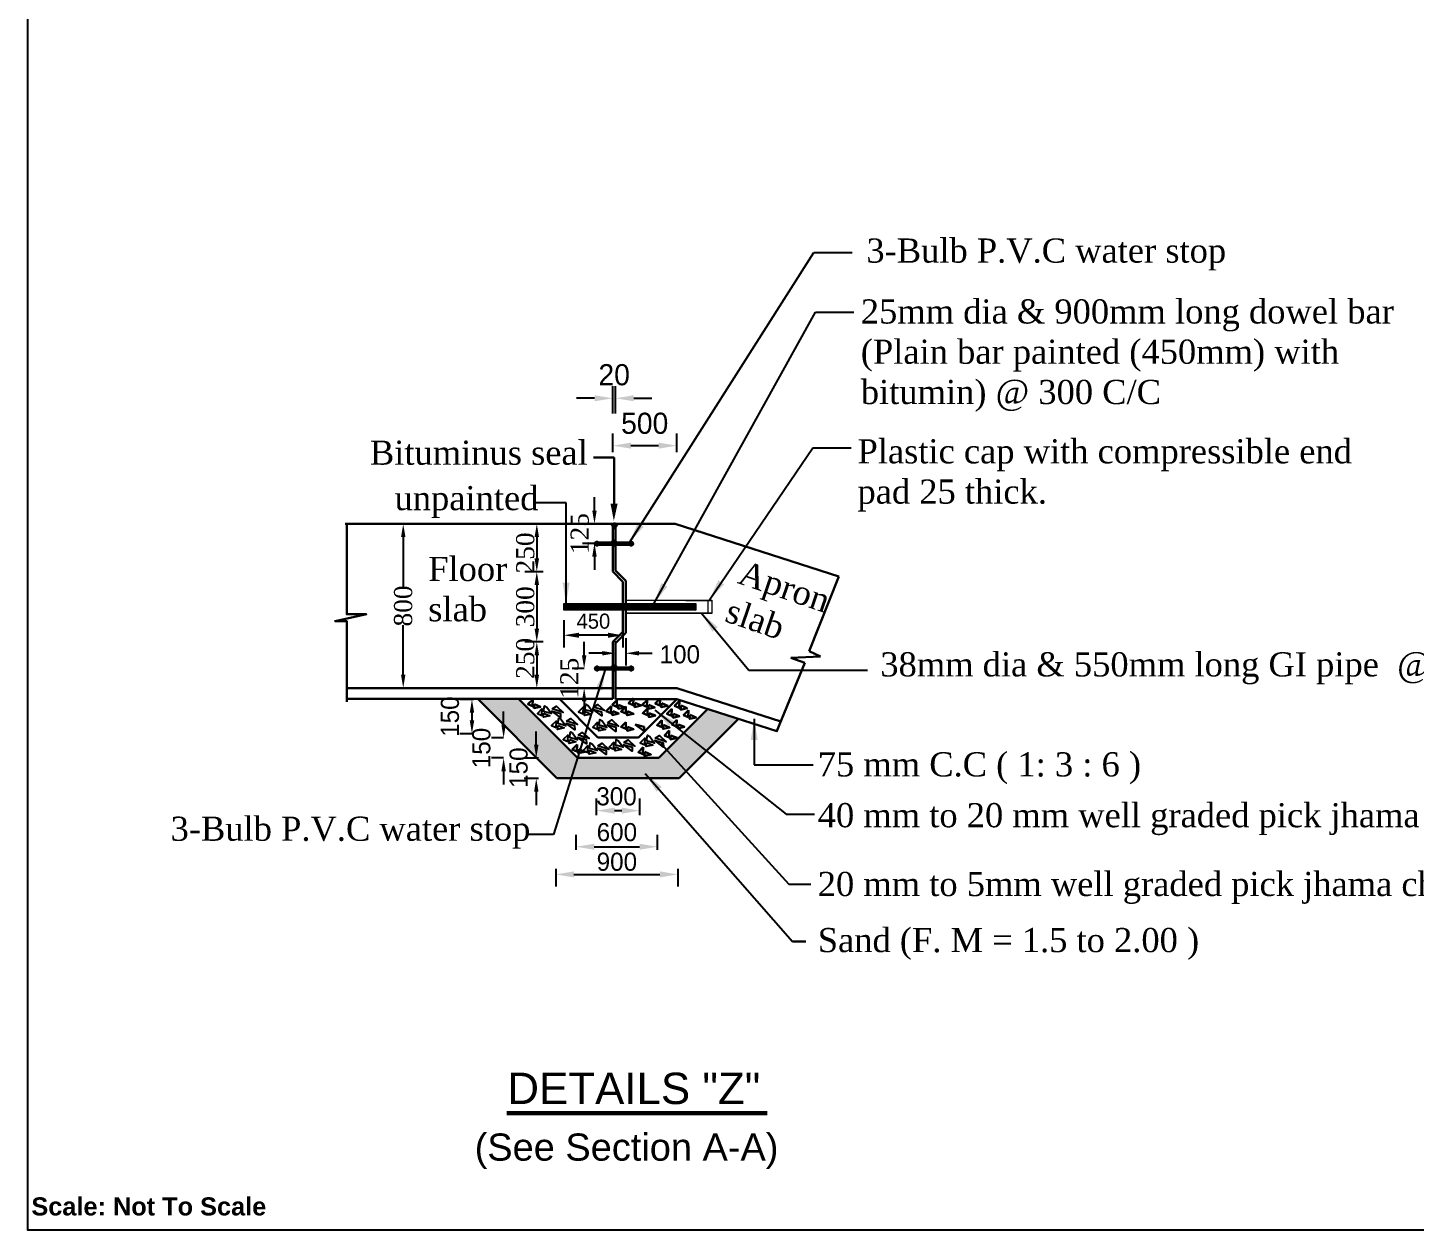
# Model space of a CAD drawing. Extents: x -1206532 to 786809, y -4288605 to 172932.
# Drawn here: x -748250 to -725275, y -4259111 to -4239199 of the extents above; entities that cross this region are included whole.
import ezdxf

# ---------------------------------------------------------------- set-up
doc = ezdxf.new("R2010")
doc.units = 0
doc.header["$LTSCALE"] = 300
doc.header["$MEASUREMENT"] = 0
doc.layers.get('0').update_dxf_attribs({"linetype": 'CONTINUOUS'})
doc.layers.get('DEFPOINTS').update_dxf_attribs({"linetype": 'CONTINUOUS'})
doc.layers.add('Left Bank Profile', color=7, linetype='CONTINUOUS', lineweight=25)
doc.layers.add('Other line', color=7, linetype='CONTINUOUS', lineweight=15)
doc.layers.add('LINE', color=7, linetype='CONTINUOUS')
doc.styles.add('Arial-20', font='ARIAL_0.TTF')
doc.styles.add('Arial-200', font='ARIAL_0.TTF')
doc.dimstyles.new('3', dxfattribs={"dimtxt": 225, "dimasz": 350, "dimexe": 100, "dimexo": 25, "dimgap": 9, "dimtad": 0, "dimdec": 0, "dimzin": 0, "dimdsep": 46, "dimtxsty": 'Standard', "dimcen": 0, "dimclrd": 5, "dimclre": 6, "dimclrt": 1, "dimadec": 0, "dimazin": 0, "dimtfac": 1, "dimtdec": 0, "dimtofl": 0, "dimtmove": 2, "dimatfit": 3, "dimfxl": 1, "dimtolj": 1, "dimtzin": 0, "dimarcsym": 0})
pattern_1 = [(45, (4277.924, 54.118), (-6.629126074, 6.629126074), [])]

# ---------------------------------------------------------------- blocks, each defined once
blk = doc.blocks.new('*D219')
at = {"layer": 'DEFPOINTS', "color": 0, "lineweight": 30}
for p in [(-739507, -4253124), (-737483, -4253124), (-737483, -4253219)]:
    blk.add_point(p, dxfattribs=at)
at = {"layer": 'LINE', "color": 7, "lineweight": -2}
for p, q in [((-739507, -4253129), (-739507, -4253419)), ((-737483, -4253129), (-737483, -4253419)), ((-739207, -4253219), (-737783, -4253219))]:
    blk.add_line(p, q, dxfattribs=at)
at = {"layer": 'LINE', "color": 7, "lineweight": 30}
for points in [[(-739207, -4253169), (-739207, -4253269), (-739507, -4253219)], [(-737783, -4253169), (-737783, -4253269), (-737483, -4253219)]]:
    blk.add_solid(points, dxfattribs=at)
at = {"layer": 'LINE', "color": 7, "lineweight": 30, "insert": (-738495, -4253011), "char_height": 300, "attachment_point": 5}
blk.add_mtext('\\A1;900', dxfattribs=at)
blk = doc.blocks.new('*D220')
at = {"layer": 'DEFPOINTS', "color": 0, "lineweight": 30}
for p in [(-742271, -4247414), (-742438, -4250133), (-742033, -4250133)]:
    blk.add_point(p, dxfattribs=at)
at = {"layer": 'LINE', "color": 7, "lineweight": -2}
for p, q in [((-742266, -4247414), (-741833, -4247414)), ((-742033, -4247634), (-742033, -4248454)), ((-742033, -4249913), (-742033, -4249093)), ((-742283, -4250133), (-741833, -4250133))]:
    blk.add_line(p, q, dxfattribs=at)
at = {"layer": 'LINE', "color": 7, "lineweight": 30}
for points in [[(-742069, -4247634), (-741996, -4247634), (-742033, -4247414)], [(-742069, -4249913), (-741996, -4249913), (-742033, -4250133)]]:
    blk.add_solid(points, dxfattribs=at)
at = {"layer": 'LINE', "color": 7, "lineweight": 30, "insert": (-742033, -4248774), "char_height": 300, "attachment_point": 5, "rotation": 90}
blk.add_mtext('\\A1;{\\fTimes New Roman|b0|i0|c0|p18;800}', dxfattribs=at)
blk = doc.blocks.new('KHOA')
for points in [[(2.23, 3.97), (0.46, 2.17), (2.15, 1.43), (2.23, 3.97)], [(2.84, 2.25), (5.07, 1.3), (2.66, 0.78), (2.84, 2.25)], [(2.78, 2.91), (3.06, 4.99), (3.96, 4.47), (5.66, 2.1), (2.78, 2.91)], [(5.63, 3.11), (8.93, 2.17), (8.98, 0.6), (5.63, 3.11)], [(5.88, 3.84), (7.47, 4.84), (9.94, 2.55), (5.88, 3.84)]]:
    blk.add_lwpolyline(points)
blk = doc.blocks.new('*D221')
at = {"layer": 'DEFPOINTS', "color": 0, "lineweight": 30}
for p in [(-739787, -4251293), (-739830, -4251630), (-739787, -4251630)]:
    blk.add_point(p, dxfattribs=at)
at = {"layer": 'LINE', "color": 7, "lineweight": -2}
for p, q in [((-739830, -4251073), (-739830, -4250853)), ((-739792, -4251293), (-740030, -4251293)), ((-739792, -4251630), (-740030, -4251630)), ((-739830, -4251850), (-739830, -4252070))]:
    blk.add_line(p, q, dxfattribs=at)
at = {"layer": 'LINE', "color": 7, "lineweight": 30}
for points in [[(-739866, -4251073), (-739793, -4251073), (-739830, -4251293)], [(-739866, -4251850), (-739793, -4251850), (-739830, -4251630)]]:
    blk.add_solid(points, dxfattribs=at)
at = {"layer": 'LINE', "color": 7, "lineweight": 30, "insert": (-740121, -4251451), "char_height": 300, "attachment_point": 5, "rotation": 90}
blk.add_mtext('\\A1;150', dxfattribs=at)
blk = doc.blocks.new('*D222')
at = {"layer": 'DEFPOINTS', "color": 0, "lineweight": 30}
for p in [(-740371, -4250960), (-740371, -4251291), (-740371, -4251291)]:
    blk.add_point(p, dxfattribs=at)
at = {"layer": 'LINE', "color": 7, "lineweight": -2}
for p, q in [((-740371, -4250740), (-740371, -4250520)), ((-740371, -4250960), (-740571, -4250960)), ((-740371, -4251291), (-740571, -4251291)), ((-740371, -4251511), (-740371, -4251731))]:
    blk.add_line(p, q, dxfattribs=at)
at = {"layer": 'LINE', "color": 7, "lineweight": 30}
for points in [[(-740407, -4250740), (-740334, -4250740), (-740371, -4250960)], [(-740407, -4251511), (-740334, -4251511), (-740371, -4251291)]]:
    blk.add_solid(points, dxfattribs=at)
at = {"layer": 'LINE', "color": 7, "lineweight": 30, "insert": (-740738, -4251126), "char_height": 300, "attachment_point": 5, "rotation": 90}
blk.add_mtext('\\A1;150', dxfattribs=at)
blk = doc.blocks.new('*D223')
at = {"layer": 'DEFPOINTS', "color": 0, "lineweight": 30}
for p in [(-740866, -4250321), (-740895, -4250890), (-740866, -4250890)]:
    blk.add_point(p, dxfattribs=at)
at = {"layer": 'LINE', "color": 7, "lineweight": -2}
for p, q in [((-740871, -4250321), (-741095, -4250321)), ((-740895, -4250541), (-740895, -4250670)), ((-740871, -4250890), (-741095, -4250890))]:
    blk.add_line(p, q, dxfattribs=at)
at = {"layer": 'LINE', "color": 7, "lineweight": 30}
for points in [[(-740931, -4250541), (-740858, -4250541), (-740895, -4250321)], [(-740931, -4250670), (-740858, -4250670), (-740895, -4250890)]]:
    blk.add_solid(points, dxfattribs=at)
at = {"layer": 'LINE', "color": 7, "lineweight": 30, "insert": (-741258, -4250606), "char_height": 300, "attachment_point": 5, "rotation": 90}
blk.add_mtext('\\A1;150', dxfattribs=at)
blk = doc.blocks.new('*D224')
at = {"layer": 'DEFPOINTS', "color": 0, "lineweight": 30}
for p in [(-738115, -4252163), (-738832, -4252242), (-738115, -4252242)]:
    blk.add_point(p, dxfattribs=at)
at = {"layer": 'LINE', "color": 7, "lineweight": -2}
for p, q in [((-738832, -4252237), (-738832, -4251963)), ((-738115, -4252237), (-738115, -4251963)), ((-738532, -4252163), (-738415, -4252163))]:
    blk.add_line(p, q, dxfattribs=at)
at = {"layer": 'LINE', "color": 7, "lineweight": 30}
for points in [[(-738532, -4252113), (-738532, -4252213), (-738832, -4252163)], [(-738415, -4252113), (-738415, -4252213), (-738115, -4252163)]]:
    blk.add_solid(points, dxfattribs=at)
at = {"layer": 'LINE', "color": 7, "lineweight": 30, "insert": (-738501, -4251928), "char_height": 300, "attachment_point": 5}
blk.add_mtext('\\A1;300', dxfattribs=at)
blk = doc.blocks.new('*D225')
at = {"layer": 'DEFPOINTS', "color": 0, "lineweight": 30}
for p in [(-739170, -4252819), (-737820, -4252761), (-737820, -4252819)]:
    blk.add_point(p, dxfattribs=at)
at = {"layer": 'LINE', "color": 7, "lineweight": -2}
for p, q in [((-739170, -4252814), (-739170, -4252561)), ((-737820, -4252814), (-737820, -4252561)), ((-738870, -4252761), (-738120, -4252761))]:
    blk.add_line(p, q, dxfattribs=at)
at = {"layer": 'LINE', "color": 7, "lineweight": 30}
for points in [[(-738870, -4252711), (-738870, -4252811), (-739170, -4252761)], [(-738120, -4252711), (-738120, -4252811), (-737820, -4252761)]]:
    blk.add_solid(points, dxfattribs=at)
at = {"layer": 'LINE', "color": 7, "lineweight": 30, "insert": (-738495, -4252521), "char_height": 300, "attachment_point": 5}
blk.add_mtext('\\A1;600', dxfattribs=at)
blk = doc.blocks.new('*D226')
at = {"layer": 'DEFPOINTS', "color": 0, "lineweight": 30}
for p in [(-738563, -4246230), (-737504, -4246119), (-737504, -4246230)]:
    blk.add_point(p, dxfattribs=at)
at = {"layer": 'LINE', "color": 7, "lineweight": -2}
for p, q in [((-738563, -4246225), (-738563, -4245919)), ((-737504, -4246225), (-737504, -4245919)), ((-738263, -4246119), (-737804, -4246119))]:
    blk.add_line(p, q, dxfattribs=at)
at = {"layer": 'LINE', "color": 7, "lineweight": 30}
for points in [[(-738263, -4246069), (-738263, -4246169), (-738563, -4246119)], [(-737804, -4246069), (-737804, -4246169), (-737504, -4246119)]]:
    blk.add_solid(points, dxfattribs=at)
at = {"layer": 'LINE', "color": 7, "lineweight": 30, "insert": (-738034, -4245751), "char_height": 350, "attachment_point": 5}
blk.add_mtext('\\A1;500', dxfattribs=at)
blk = doc.blocks.new('*D227')
at = {"layer": 'DEFPOINTS', "color": 0, "lineweight": 30}
for p in [(-739741, -4247414), (-739821, -4248206), (-739708, -4248206)]:
    blk.add_point(p, dxfattribs=at)
at = {"layer": 'LINE', "color": 7, "lineweight": -2}
for p, q in [((-739746, -4247414), (-740021, -4247414)), ((-739821, -4247634), (-739821, -4247986)), ((-739713, -4248206), (-740021, -4248206))]:
    blk.add_line(p, q, dxfattribs=at)
at = {"layer": 'LINE', "color": 7, "lineweight": 30}
for points in [[(-739858, -4247634), (-739784, -4247634), (-739821, -4247414)], [(-739858, -4247986), (-739784, -4247986), (-739821, -4248206)]]:
    blk.add_solid(points, dxfattribs=at)
at = {"layer": 'LINE', "color": 7, "lineweight": 30, "insert": (-740011, -4247896), "char_height": 300, "attachment_point": 5, "rotation": 90}
blk.add_mtext('\\A1;{\\fTimes New Roman|b0|i0|c0|p18;250}', dxfattribs=at)
blk = doc.blocks.new('*D228')
at = {"layer": 'DEFPOINTS', "color": 0, "lineweight": 30}
for p in [(-739741, -4248206), (-739821, -4249370), (-739708, -4249370)]:
    blk.add_point(p, dxfattribs=at)
at = {"layer": 'LINE', "color": 7, "lineweight": -2}
for p, q in [((-739746, -4248206), (-740021, -4248206)), ((-739821, -4248426), (-739821, -4249150)), ((-739713, -4249370), (-740021, -4249370))]:
    blk.add_line(p, q, dxfattribs=at)
at = {"layer": 'LINE', "color": 7, "lineweight": 30}
for points in [[(-739858, -4248426), (-739784, -4248426), (-739821, -4248206)], [(-739858, -4249150), (-739784, -4249150), (-739821, -4249370)]]:
    blk.add_solid(points, dxfattribs=at)
at = {"layer": 'LINE', "color": 7, "lineweight": 30, "insert": (-740011, -4248788), "char_height": 300, "attachment_point": 5, "rotation": 90}
blk.add_mtext('\\A1;{\\fTimes New Roman|b0|i0|c0|p18;300}', dxfattribs=at)
blk = doc.blocks.new('*D229')
at = {"layer": 'DEFPOINTS', "color": 0, "lineweight": 30}
for p in [(-739741, -4249370), (-739821, -4250133), (-739708, -4250133)]:
    blk.add_point(p, dxfattribs=at)
at = {"layer": 'LINE', "color": 7, "lineweight": -2}
for p, q in [((-739746, -4249370), (-740021, -4249370)), ((-739821, -4249590), (-739821, -4249913)), ((-739713, -4250133), (-740021, -4250133))]:
    blk.add_line(p, q, dxfattribs=at)
at = {"layer": 'LINE', "color": 7, "lineweight": 30}
for points in [[(-739858, -4249590), (-739784, -4249590), (-739821, -4249370)], [(-739858, -4249913), (-739784, -4249913), (-739821, -4250133)]]:
    blk.add_solid(points, dxfattribs=at)
at = {"layer": 'LINE', "color": 7, "lineweight": 30, "insert": (-740011, -4249642), "char_height": 300, "attachment_point": 5, "rotation": 90}
blk.add_mtext('\\A1;{\\fTimes New Roman|b0|i0|c0|p18;250}', dxfattribs=at)
blk = doc.blocks.new('*D230')
at = {"layer": 'DEFPOINTS', "color": 0, "lineweight": 30}
for p in [(-738349, -4249056), (-738349, -4249557), (-738518, -4249714)]:
    blk.add_point(p, dxfattribs=at)
at = {"layer": 'LINE', "color": 7, "lineweight": -2}
for p, q in [((-738518, -4249709), (-738518, -4249357)), ((-738349, -4249307), (-738349, -4249757)), ((-738738, -4249557), (-738958, -4249557)), ((-738129, -4249557), (-737909, -4249557))]:
    blk.add_line(p, q, dxfattribs=at)
at = {"layer": 'LINE', "color": 7, "lineweight": 30}
for points in [[(-738738, -4249520), (-738738, -4249594), (-738518, -4249557)], [(-738129, -4249520), (-738129, -4249594), (-738349, -4249557)]]:
    blk.add_solid(points, dxfattribs=at)
at = {"layer": 'LINE', "color": 7, "lineweight": 30, "insert": (-737453, -4249576), "char_height": 300, "attachment_point": 5}
blk.add_mtext('\\A1;100', dxfattribs=at)
blk = doc.blocks.new('*D236')
at = {"layer": 'DEFPOINTS', "color": 0, "lineweight": 30}
for p in [(-738516, -4245335), (-738564, -4245667), (-738516, -4245667)]:
    blk.add_point(p, dxfattribs=at)
at = {"layer": 'LINE', "color": 7, "lineweight": -2}
for p, q in [((-738864, -4245335), (-739164, -4245335)), ((-738564, -4245585), (-738564, -4245135)), ((-738516, -4245585), (-738516, -4245135)), ((-738216, -4245335), (-737916, -4245335))]:
    blk.add_line(p, q, dxfattribs=at)
at = {"layer": 'LINE', "color": 7, "lineweight": 30}
for points in [[(-738864, -4245285), (-738864, -4245385), (-738564, -4245335)], [(-738216, -4245285), (-738216, -4245385), (-738516, -4245335)]]:
    blk.add_solid(points, dxfattribs=at)
at = {"layer": 'LINE', "color": 7, "lineweight": 30, "insert": (-738540, -4244947), "char_height": 350, "attachment_point": 5}
blk.add_mtext('\\A1;20', dxfattribs=at)
blk = doc.blocks.new('*D932')
at = {"layer": 'DEFPOINTS', "color": 0, "lineweight": 30}
for p in [(-739373, -4248993), (-738394, -4248993), (-739373, -4249259)]:
    blk.add_point(p, dxfattribs=at)
at = {"layer": 'LINE', "color": 7, "lineweight": -2}
for p, q in [((-739373, -4249009), (-739373, -4249459)), ((-738394, -4249009), (-738394, -4249459)), ((-738644, -4249259), (-739123, -4249259))]:
    blk.add_line(p, q, dxfattribs=at)
at = {"layer": 'LINE', "color": 7, "lineweight": 30}
for points in [[(-739123, -4249217), (-739123, -4249301), (-739373, -4249259)], [(-738644, -4249217), (-738644, -4249301), (-738394, -4249259)]]:
    blk.add_solid(points, dxfattribs=at)
at = {"layer": 'LINE', "color": 7, "lineweight": 30, "insert": (-738884, -4249027), "char_height": 250, "attachment_point": 5}
blk.add_mtext('\\A1;450', dxfattribs=at)
blk = doc.blocks.new('*D991')
at = {"layer": 'DEFPOINTS', "color": 0, "lineweight": 30}
for p in [(-739037, -4249810), (-739037, -4250133), (-739037, -4250133)]:
    blk.add_point(p, dxfattribs=at)
at = {"layer": 'LINE', "color": 7, "lineweight": -2}
for p, q in [((-739037, -4249590), (-739037, -4249370)), ((-739037, -4249810), (-739237, -4249810)), ((-739037, -4250133), (-739237, -4250133)), ((-739037, -4250353), (-739037, -4250573))]:
    blk.add_line(p, q, dxfattribs=at)
at = {"layer": 'LINE', "color": 7, "lineweight": 30}
for points in [[(-739074, -4249590), (-739000, -4249590), (-739037, -4249810)], [(-739074, -4250353), (-739000, -4250353), (-739037, -4250133)]]:
    blk.add_solid(points, dxfattribs=at)
at = {"layer": 'LINE', "color": 7, "lineweight": 30, "insert": (-739280, -4249971), "char_height": 300, "attachment_point": 5, "rotation": 90}
blk.add_mtext('\\A1;{\\fTimes New Roman|b0|i0|c0|p18;125}', dxfattribs=at)
blk = doc.blocks.new('*D992')
at = {"layer": 'DEFPOINTS', "color": 0, "lineweight": 30}
for p in [(-738866, -4247414), (-738866, -4247737), (-738866, -4247737)]:
    blk.add_point(p, dxfattribs=at)
at = {"layer": 'LINE', "color": 7, "lineweight": -2}
for p, q in [((-738866, -4247194), (-738866, -4246974)), ((-738866, -4247414), (-739066, -4247414)), ((-738866, -4247737), (-739066, -4247737)), ((-738866, -4247957), (-738866, -4248177))]:
    blk.add_line(p, q, dxfattribs=at)
at = {"layer": 'LINE', "color": 7, "lineweight": 30}
for points in [[(-738903, -4247194), (-738829, -4247194), (-738866, -4247414)], [(-738903, -4247957), (-738829, -4247957), (-738866, -4247737)]]:
    blk.add_solid(points, dxfattribs=at)
at = {"layer": 'LINE', "color": 7, "lineweight": 30, "insert": (-739109, -4247576), "char_height": 300, "attachment_point": 5, "rotation": 90}
blk.add_mtext('\\A1;{\\fTimes New Roman|b0|i0|c0|p18;125}', dxfattribs=at)

msp = doc.modelspace()

# ---------------------------------------------------------------- hatches: boundary and pattern name
at = {"layer": 'LINE', "lineweight": 30}
msp.add_hatch(color=256, dxfattribs=at).paths.add_polyline_path([(-738592.188, -4247413.882, -0.443317149), (-738479.183, -4247413.882), (-738534.346, -4247499.126)])
at = {"layer": 'Other line', "lineweight": 5}
h = msp.add_hatch(dxfattribs=at)
h.set_pattern_fill('ANSI31', color=0, scale=50, style=0)
h.set_pattern_definition([(45, (4279.3534, 230.919), (-4.419417382, 4.419417382), [])])
h.paths.add_polyline_path([(-738561.426, -4247694.793, 0.228376385), (-738586.647, -4247724.632), (-738798.027, -4247724.632, 3.461072193), (-738798.027, -4247760.632), (-738580.658, -4247760.632, 0.14306914), (-738561.426, -4247776.971)])
h.paths.add_polyline_path([(-738516.426, -4247699.622, 0.269728139), (-738561.426, -4247694.793), (-738561.426, -4247776.971, 0.269728139), (-738516.426, -4247772.142)])
h.paths.add_polyline_path([(-738288.125, -4247724.632), (-738499.505, -4247724.632, 0.172762474), (-738516.426, -4247699.622), (-738516.426, -4247772.142, 0.088885794), (-738505.494, -4247760.632), (-738288.125, -4247760.632, 3.461072193)])
h = msp.add_hatch(dxfattribs=at)
h.set_pattern_fill('ANSI31', color=0, scale=75, style=0)
h.set_pattern_definition(pattern_1)
h.paths.add_polyline_path([(-739372.902, -4248730.881), (-739372.902, -4248842.988), (-738394.105, -4248842.988), (-738394.105, -4248730.881)])
h = msp.add_hatch(dxfattribs=at)
h.set_pattern_fill('ANSI31', color=0, scale=75, style=0)
h.set_pattern_definition(pattern_1)
h.paths.add_polyline_path([(-738394.105, -4248842.988), (-738349.105, -4248842.988), (-738349.105, -4248730.881), (-738394.105, -4248730.881)])
h = msp.add_hatch(dxfattribs=at)
h.set_pattern_fill('ANSI31', color=0, scale=75, style=0)
h.set_pattern_definition(pattern_1)
h.paths.add_polyline_path([(-738349.105, -4248730.881), (-738349.105, -4248842.988), (-737190.225, -4248842.988), (-737190.225, -4248730.881)])
h = msp.add_hatch(dxfattribs=at)
h.set_pattern_fill('ANSI31', color=0, scale=50, style=0)
h.set_pattern_definition([(45, (4281.3534, -87.4774), (-4.419417382, 4.419417382), [])])
h.paths.add_polyline_path([(-738559.426, -4249761.793, 0.228376385), (-738584.647, -4249791.632), (-738796.027, -4249791.632, 3.461072193), (-738796.027, -4249827.632), (-738578.658, -4249827.632, 0.14306914), (-738559.426, -4249843.971)])
h.paths.add_polyline_path([(-738514.426, -4249766.622, 0.269728139), (-738559.426, -4249761.793), (-738559.426, -4249843.971, 0.269728139), (-738514.426, -4249839.142)])
h.paths.add_polyline_path([(-738286.125, -4249791.632), (-738497.505, -4249791.632, 0.172762474), (-738514.426, -4249766.622), (-738514.426, -4249839.142, 0.088885794), (-738503.494, -4249827.632), (-738286.125, -4249827.632, 3.461072193)])
at = {"layer": 'Other line', "lineweight": 13}
h = msp.add_hatch(dxfattribs=at)
h.set_pattern_fill('AR-SAND', color=0, scale=50, style=0)
h.set_pattern_definition([(37.5, (0, 0), (-3.1496679, 96.3411885), [0, -76, 0, -85, 0, -81.25]), (7.5, (0, 0), (88.4888353, 141.1073033), [0, -41, 0, -68.5, 0, -26.25]), (327.5, (-61.5, 0), (155.7070931, 0.2829527), [0, -25, 0, -90, 0, -117.5]), (317.5, (-61.5, 0), (150.3063302, 43.8837782), [0, -12.5, 0, -59, 0, -67.5])])
h.paths.add_polyline_path([(-736480.57, -4250643.292), (-736991.471, -4250479.193), (-737799.054, -4251286.775), (-739149.054, -4251286.775), (-740122.673, -4250313.156), (-740797.673, -4250313.156), (-739486.554, -4251624.275), (-737461.554, -4251624.275)])

# ---------------------------------------------------------------- linework, layer by layer
at = {"layer": 'LINE', "lineweight": 30}
for p, q in [((-738541.449, -4246317.827), (-738882.48, -4246317.827)), ((-738541.449, -4247081.945), (-738541.449, -4246317.827)), ((-738563.901, -4247413.882), (-742993.24, -4247413.882)), ((-738534.346, -4247499.126), (-738592.188, -4247413.882)), ((-738552.319, -4247413.882), (-737528.664, -4247413.882)), ((-738534.346, -4247499.126), (-738479.183, -4247413.882)), ((-738479.183, -4247413.882), (-738534.346, -4247499.126)), ((-737528.664, -4247413.882), (-734820.299, -4248283.797)), ((-738562.855, -4247457.11), (-738562.855, -4248205.901)), ((-738517.855, -4247473.643), (-738517.855, -4248187.261)), ((-738798.027, -4247724.632), (-738586.647, -4247724.632)), ((-738798.027, -4247760.632), (-738580.658, -4247760.632)), ((-738288.125, -4247760.632), (-738505.494, -4247760.632)), ((-738288.125, -4247724.632), (-738499.505, -4247724.632)), ((-738394.105, -4248374.651), (-738562.855, -4248205.901)), ((-738349.105, -4248356.011), (-738517.855, -4248187.261)), ((-734820.299, -4248283.797), (-735309.888, -4249525.047)), ((-738394.105, -4248374.651), (-738394.105, -4248520.901)), ((-738394.105, -4249201.151), (-738394.105, -4248520.901)), ((-738349.105, -4248356.011), (-738349.105, -4248520.901)), ((-738349.105, -4249219.79), (-738349.105, -4248520.901)), ((-738394.105, -4249201.151), (-738562.855, -4249369.901)), ((-738349.105, -4249219.79), (-738517.855, -4249388.54)), ((-738562.855, -4250313.156), (-738562.855, -4249369.901)), ((-738517.855, -4250314.616), (-738517.855, -4249388.54)), ((-735124.738, -4249613.214), (-735615.735, -4249634.211)), ((-735615.735, -4249634.211), (-735384.62, -4249716.411)), ((-735309.888, -4249525.047), (-735124.738, -4249613.214)), ((-738796.027, -4249791.632), (-738584.647, -4249791.632)), ((-738796.027, -4249827.632), (-738578.658, -4249827.632)), ((-738286.125, -4249827.632), (-738503.494, -4249827.632)), ((-738286.125, -4249791.632), (-738497.505, -4249791.632)), ((-735384.62, -4249716.411), (-735852.593, -4250860.38)), ((-738562.855, -4250133.156), (-742968.434, -4250133.156)), ((-738517.855, -4250133.361), (-737503.858, -4250133.361)), ((-737503.858, -4250133.361), (-735781.494, -4250686.577)), ((-742968.434, -4250313.156), (-738562.855, -4250313.156)), ((-739486.554, -4251624.275), (-740797.673, -4250313.156)), ((-739149.054, -4251286.775), (-740122.673, -4250313.156)), ((-738811.554, -4250949.275), (-739447.673, -4250313.156)), ((-738518.13, -4250314.616), (-737503.858, -4250314.616)), ((-738136.554, -4250949.275), (-737502.372, -4250315.093)), ((-737503.858, -4250314.616), (-735847.03, -4250846.782)), ((-737799.054, -4251286.775), (-736991.471, -4250479.193)), ((-737461.554, -4251624.275), (-736480.57, -4250643.292)), ((-738811.554, -4250949.275), (-738136.554, -4250949.275)), ((-739149.054, -4251286.775), (-737799.054, -4251286.775)), ((-739486.554, -4251624.275), (-737461.554, -4251624.275)), ((-735584.6, -4254331.876), (-735368.324, -4254331.876))]:
    msp.add_line(p, q, dxfattribs=at)
at = {"layer": 'LINE', "lineweight": 20}
for p, q in [((-737352.559, -4248685.042), (-738349.105, -4248685.042)), ((-737352.559, -4248685.042), (-736924.318, -4248685.042)), ((-736986.508, -4248685.042), (-736986.508, -4248893.925)), ((-736924.318, -4248685.042), (-736924.318, -4248893.925)), ((-737352.559, -4248893.925), (-738349.105, -4248893.925)), ((-736924.318, -4248893.925), (-737352.559, -4248893.925))]:
    msp.add_line(p, q, dxfattribs=at)
at = {"layer": 'LINE'}
msp.add_lwpolyline([(-691359.788, -4259111.319), (-748250.217, -4259111.319), (-748250.217, -4218881.659), (-691359.788, -4218881.659)], close=True, dxfattribs=at)
at = {"layer": 'LINE', "lineweight": 30}
for points in [[(-742968.434, -4247413.882), (-742968.434, -4248910.044), (-742641.734, -4248910.044), (-743160.584, -4249025.244), (-742968.434, -4249025.244), (-742968.434, -4250362.1)], [(-739888.716, -4250321.07), (-739968.184, -4250402.357), (-739892.029, -4250435.492), (-739888.716, -4250321.07)], [(-739860.976, -4250398.645), (-739760.762, -4250441.432), (-739869.112, -4250465.068), (-739860.976, -4250398.645)], [(-738493.166, -4250332.438), (-738572.634, -4250413.726), (-738496.48, -4250446.861), (-738493.166, -4250332.438)], [(-738222.44, -4250302.955), (-738301.908, -4250384.242), (-738225.754, -4250417.377), (-738222.44, -4250302.955)], [(-738194.7, -4250380.53), (-738094.486, -4250423.317), (-738202.836, -4250446.953), (-738194.7, -4250380.53)], [(-737996.015, -4250332.438), (-738075.483, -4250413.726), (-737999.329, -4250446.861), (-737996.015, -4250332.438)], [(-737779.435, -4250307.869), (-737858.902, -4250389.156), (-737782.748, -4250422.291), (-737779.435, -4250307.869)], [(-737751.694, -4250385.444), (-737651.481, -4250428.231), (-737759.831, -4250451.867), (-737751.694, -4250385.444)], [(-737459.486, -4250347.18), (-737538.953, -4250428.468), (-737462.799, -4250461.603), (-737459.486, -4250347.18)], [(-738591.612, -4250435.631), (-738671.079, -4250516.918), (-738594.925, -4250550.053), (-738591.612, -4250435.631)], [(-738563.871, -4250513.206), (-738463.657, -4250555.993), (-738572.008, -4250579.629), (-738563.871, -4250513.206)], [(-738465.426, -4250410.014), (-738365.212, -4250452.801), (-738473.562, -4250476.436), (-738465.426, -4250410.014)], [(-738345.498, -4250440.545), (-738424.965, -4250521.832), (-738348.811, -4250554.967), (-738345.498, -4250440.545)], [(-738317.757, -4250518.12), (-738217.544, -4250560.907), (-738325.894, -4250584.543), (-738317.757, -4250518.12)], [(-737986.171, -4250470.028), (-738065.638, -4250551.316), (-737989.484, -4250584.451), (-737986.171, -4250470.028)], [(-737968.275, -4250410.014), (-737868.061, -4250452.801), (-737976.412, -4250476.436), (-737968.275, -4250410.014)], [(-737958.43, -4250547.604), (-737858.216, -4250590.39), (-737966.567, -4250614.026), (-737958.43, -4250547.604)], [(-737587.465, -4250479.856), (-737666.933, -4250561.144), (-737590.779, -4250594.279), (-737587.465, -4250479.856)], [(-737559.725, -4250557.432), (-737459.511, -4250600.218), (-737567.862, -4250623.854), (-737559.725, -4250557.432)], [(-737431.745, -4250424.756), (-737331.532, -4250467.542), (-737439.882, -4250491.178), (-737431.745, -4250424.756)], [(-737311.818, -4250499.512), (-737391.285, -4250580.799), (-737315.131, -4250613.934), (-737311.818, -4250499.512)], [(-737284.077, -4250577.087), (-737183.864, -4250619.874), (-737292.214, -4250643.51), (-737284.077, -4250577.087)], [(-738345.498, -4250696.068), (-738424.965, -4250777.356), (-738348.811, -4250810.491), (-738345.498, -4250696.068)], [(-738317.757, -4250773.644), (-738217.544, -4250816.431), (-738325.894, -4250840.066), (-738317.757, -4250773.644)], [(-738192.407, -4250734.989), (-738043.789, -4250777.462), (-738041.523, -4250848.006), (-738192.407, -4250734.989)], [(-737749.901, -4250666.585), (-737829.369, -4250747.872), (-737753.214, -4250781.007), (-737749.901, -4250666.585)], [(-737722.16, -4250744.161), (-737621.947, -4250786.947), (-737730.297, -4250810.583), (-737722.16, -4250744.161)], [(-737626.844, -4250838.572), (-737706.311, -4250919.86), (-737630.157, -4250952.995), (-737626.844, -4250838.572)], [(-737503.786, -4250656.757), (-737583.254, -4250738.045), (-737507.099, -4250771.18), (-737503.786, -4250656.757)], [(-737476.046, -4250734.333), (-737375.832, -4250777.119), (-737484.182, -4250800.755), (-737476.046, -4250734.333)], [(-739155.041, -4251069.557), (-739234.508, -4251150.844), (-739158.354, -4251183.979), (-739155.041, -4251069.557)], [(-737599.103, -4250916.148), (-737498.889, -4250958.934), (-737607.24, -4250982.57), (-737599.103, -4250916.148)], [(-739127.3, -4251147.133), (-739027.087, -4251189.919), (-739135.437, -4251213.555), (-739127.3, -4251147.133)], [(-738060.005, -4251113.752), (-738139.473, -4251195.039), (-738063.318, -4251228.174), (-738060.005, -4251113.752)], [(-738032.264, -4251191.327), (-737932.051, -4251234.114), (-738040.401, -4251257.75), (-738032.264, -4251191.327)]]:
    msp.add_lwpolyline(points, dxfattribs=at)
at = {"layer": 'LINE', "lineweight": 18}
msp.add_lwpolyline([(-739372.902, -4248730.881), (-737190.225, -4248730.881), (-737190.225, -4248842.988), (-739372.902, -4248842.988)], close=True, dxfattribs=at)
at = {"layer": 'LINE', "lineweight": 30, "const_width": 75}
msp.add_lwpolyline([(-740321.182, -4257172.848), (-736005.184, -4257172.848)], dxfattribs=at)
at = {"layer": 'LINE', "lineweight": 30}
for centre, radius, start, end in [((-738826.576, -4247742.632), 33.75, 32.2309526, 327.7690474), ((-738543.076, -4247735.882), 45, 14.4775122, 165.5224878), ((-738543.076, -4247735.882), 45, 213.367013, 326.632987), ((-738259.576, -4247742.632), 33.75, 212.2309526, 147.7690474), ((-738824.576, -4249809.632), 33.75, 32.2309526, 327.7690474), ((-738541.076, -4249802.882), 45, 14.4775122, 165.5224878), ((-738541.076, -4249802.882), 45, 213.367013, 326.632987), ((-738257.576, -4249809.632), 33.75, 212.2309526, 147.7690474)]:
    msp.add_arc(centre, radius, start, end, dxfattribs=at)
msp.add_solid([(-738483.115, -4247081.945), (-738599.782, -4247081.945), (-738545.016, -4247364.743)], dxfattribs=at)
at = {"layer": 'Other line', "color": 0, "lineweight": 20}
msp.add_lwpolyline([(-738349.105, -4248677.882), (-736925.076, -4248677.882), (-736925.076, -4248900.882), (-738349.105, -4248900.882)], close=True, dxfattribs=at)

# ---------------------------------------------------------------- block references
at = {"layer": 'LINE', "lineweight": 30, "xscale": 45, "yscale": 45, "zscale": 45}
for p in [(-739148.822, -4250622.078), (-739832.48, -4250650.518), (-739596.291, -4250852.975), (-739403.302, -4251084.629), (-738914.132, -4250879.186), (-739074.379, -4251263.22), (-738644.479, -4251207.484), (-738128.126, -4251138.487)]:
    msp.add_blockref('KHOA', p, dxfattribs=at)

# ---------------------------------------------------------------- texts
at = {"color": 0, "linetype": 'ByBlock', "lineweight": 30, "char_height": 400, "attachment_point": 1}
for s, insert, width in [('{\\fTimes New Roman|b0|i0|c0|p18;3-Bulb P.V.C water stop}', (-734363.786, -4242688.923), 9986.77405), ('{\\fTimes New Roman|b0|i0|c0|p18;25mm dia & 900mm long dowel bar (Plain bar painted (450mm) with bitumin) @ 300 C/C }', (-734455.786, -4243696.923), 9986.77405), ('{\\fTimes New Roman|b0|i0|c0|p18;Bituminus seal}', (-742584.786, -4246035.751), 9986.77405), ('{\\fTimes New Roman|b0|i0|c0|p18;Plastic cap with compressible end pad 25 thick.}', (-734510.786, -4246012.827), 8357.02849), ('{\\fTimes New Roman|b0|i0|c0|p18;unpainted}', (-742176.362, -4246787.732), 9986.77405), ('{\\fTimes New Roman|b0|i0|c0|p18;Floor slab}', (-741618.786, -4247960.64), 2228.88521), ('{\\fTimes New Roman|b0|i0|c0|p18;38mm dia & 550mm long GI pipe  @ 300 C/C}', (-734132.786, -4249540.923), 11580.54566), ('{\\fTimes New Roman|b0|i0|c0|p18;75 mm C.C ( 1: 3 : 6 )}', (-735168.786, -4251196.178), 11994.88521), ('{\\fTimes New Roman|b0|i0|c0|p18;3-Bulb P.V.C water stop}', (-745884.78, -4252262.276), 9986.77405), ('{\\fTimes New Roman|b0|i0|c0|p18;40 mm to 20 mm well graded pick jhama chips}', (-735168.786, -4252038.178), 11994.88521), ('{\\fTimes New Roman|b0|i0|c0|p18;20 mm to 5mm well graded pick jhama chips}', (-735168.786, -4253177.178), 11994.88521), ('{\\fTimes New Roman|b0|i0|c0|p18;Sand (F. M = 1.5 to 2.00 )}', (-735168.786, -4254106.178), 9986.77405)]:
    msp.add_mtext(s, dxfattribs=dict(at, insert=insert, width=width))
at = {"color": 0, "linetype": 'ByBlock', "lineweight": 30, "insert": (-736384.222, -4248012.885), "char_height": 400, "width": 1576.88521, "attachment_point": 1, "rotation": 341.1218437}
msp.add_mtext('{\\fTimes New Roman|b0|i0|c0|p18;Apron slab}', dxfattribs=at)
at = {"layer": 'Left Bank Profile', "insert": (-746245.485, -4258870.659), "char_height": 300, "width": 20053.30305, "attachment_point": 8}
msp.add_mtext('{\\fArial|b1|i0|c0|p34;Scale: Not To Scale}', dxfattribs=at)
at = {"layer": 'LINE', "lineweight": 30}
for s, height, style, p in [('DETAILS "Z"', 520, 'Arial-200', (-740308.565, -4257021.804)), ('(See Section A-A)', 450, 'Arial-20', (-740850.073, -4257959.103))]:
    msp.add_text(s, height=height, dxfattribs=dict(at, style=style)).set_placement(p)

# ---------------------------------------------------------------- dimensions: what is measured, and where the dimension line sits
dim = msp.add_linear_dim(base=(-738516.043, -4245335.013), p1=(-738563.901, -4245666.949), p2=(-738516.043, -4245666.949), text='20', dimstyle='3', override={"dimtxt": 350, "dimasz": 300, "dimexe": 200, "dimexo": 5, "dimdle": 250, "dimclrd": 7, "dimclre": 7, "dimclrt": 7, "dimfxl": 250, "dimfxlon": 1}, dxfattribs=at)
dim.commit()
dim.dimension.update_dxf_attribs({"geometry": '*D236', "text_midpoint": (-738539.972, -4244946.513)})
for base, p1, p2, text, override, picture, middle in [((-737503.858, -4246119.095), (-738563.426, -4246230.297), (-737503.858, -4246230.402), '500', {"dimtxt": 350, "dimasz": 300, "dimexe": 200, "dimexo": 5, "dimdle": 250, "dimclrd": 7, "dimclre": 7, "dimclrt": 7, "dimfxl": 250, "dimfxlon": 1}, '*D226', (-738033.642, -4245751.468)), ((-739372.902, -4249258.882), (-738394.105, -4248992.988), (-739372.902, -4248992.988), '450', {"dimtxt": 250, "dimasz": 250, "dimexe": 200, "dimexo": 5, "dimdle": 250, "dimclrd": 7, "dimclre": 7, "dimclrt": 7, "dimfxl": 250, "dimfxlon": 1}, '*D932', (-738883.504, -4249026.882)), ((-738349.105, -4249556.882), (-738517.855, -4249713.947), (-738349.105, -4249056.414), '100', {"dimtxt": 300, "dimasz": 220, "dimexe": 200, "dimexo": 5, "dimdle": 250, "dimclrd": 7, "dimclre": 7, "dimclrt": 7, "dimfxl": 250, "dimfxlon": 1}, '*D230', (-737453.089, -4249576.155)), ((-738114.904, -4252162.985), (-738832.147, -4252242.264), (-738114.904, -4252242.451), '300', {"dimtxt": 300, "dimasz": 300, "dimexe": 200, "dimexo": 5, "dimdle": 250, "dimclrd": 7, "dimclre": 7, "dimclrt": 7, "dimfxl": 250, "dimfxlon": 1}, '*D224', (-738501.34, -4251927.68)), ((-737820.147, -4252761.11), (-739169.897, -4252818.854), (-737820.147, -4252818.667), '600', {"dimtxt": 300, "dimasz": 300, "dimexe": 200, "dimexo": 5, "dimdle": 250, "dimclrd": 7, "dimclre": 7, "dimclrt": 7, "dimfxl": 250, "dimfxlon": 1}, '*D225', (-738495.022, -4252520.568)), ((-737482.647, -4253218.639), (-739507.221, -4253123.735), (-737482.647, -4253123.912), '900', {"dimtxt": 300, "dimasz": 300, "dimexe": 200, "dimexo": 5, "dimdle": 250, "dimclrd": 7, "dimclre": 7, "dimclrt": 7, "dimfxl": 250, "dimfxlon": 1}, '*D219', (-738494.934, -4253010.98))]:
    dim = msp.add_linear_dim(base=base, p1=p1, p2=p2, text=text, dimstyle='3', override=override, dxfattribs=at)
    dim.commit()
    dim.dimension.update_dxf_attribs({"geometry": picture, "text_midpoint": middle, "dimtype": 160})
for base, p1, p2, text, picture, middle in [((-738866.076, -4247737.406), (-738866.076, -4247413.882), (-738866.076, -4247737.406), '{\\fTimes New Roman|b0|i0|c0|p18;125}', '*D992', (-739109.076, -4247575.644)), ((-739820.847, -4248205.901), (-739741.462, -4247413.882), (-739707.666, -4248205.901), '{\\fTimes New Roman|b0|i0|c0|p18;250}', '*D227', (-740011.168, -4247896.137)), ((-739820.847, -4249369.901), (-739741.462, -4248205.901), (-739707.666, -4249369.901), '{\\fTimes New Roman|b0|i0|c0|p18;300}', '*D228', (-740011.168, -4248787.901)), ((-739820.847, -4250133.156), (-739741.462, -4249369.901), (-739707.666, -4250133.156), '{\\fTimes New Roman|b0|i0|c0|p18;250}', '*D229', (-740011.168, -4249642.06)), ((-739037.076, -4250133.156), (-739037.076, -4249809.632), (-739037.076, -4250133.156), '{\\fTimes New Roman|b0|i0|c0|p18;125}', '*D991', (-739280.076, -4249971.394)), ((-740370.734, -4251291.476), (-740370.734, -4250959.525), (-740370.734, -4251291.476), '150', '*D222', (-740738.073, -4251125.501)), ((-739829.555, -4251630.24), (-739786.87, -4251292.74), (-739786.87, -4251630.24), '150', '*D221', (-740121.233, -4251450.643))]:
    dim = msp.add_linear_dim(base=base, p1=p1, p2=p2, angle=90, text=text, dimstyle='3', override={"dimtxt": 300, "dimasz": 220, "dimexe": 200, "dimexo": 5, "dimdle": 250, "dimclrd": 7, "dimclre": 7, "dimclrt": 7, "dimfxl": 250, "dimfxlon": 1}, dxfattribs=at)
    dim.commit()
    dim.dimension.update_dxf_attribs({"geometry": picture, "text_midpoint": middle, "dimtype": 160})
for base, p1, p2, text, picture, middle in [((-742032.662, -4250133.156), (-742270.658, -4247413.882), (-742438.041, -4250133.156), '{\\fTimes New Roman|b0|i0|c0|p18;800}', '*D220', (-742032.662, -4248773.519)), ((-740894.817, -4250890.135), (-740866.331, -4250321.336), (-740866.331, -4250890.135), '150', '*D223', (-741258.317, -4250605.736))]:
    dim = msp.add_linear_dim(base=base, p1=p1, p2=p2, angle=90, text=text, dimstyle='3', override={"dimtxt": 300, "dimasz": 220, "dimexe": 200, "dimexo": 5, "dimdle": 250, "dimclrd": 7, "dimclre": 7, "dimclrt": 7, "dimfxl": 250, "dimfxlon": 1}, dxfattribs=at)
    dim.commit()
    dim.dimension.update_dxf_attribs({"geometry": picture, "text_midpoint": middle})

# ---------------------------------------------------------------- leaders
for points in [[(-738288.125, -4247724.632), (-735233.926, -4242922.57), (-734597.868, -4242922.57)], [(-737877.901, -4248728.64), (-735208.468, -4243906.595), (-734572.41, -4243906.595)], [(-736963.901, -4248671.64), (-735249.889, -4246156.12), (-734613.831, -4246156.12)], [(-739335.948, -4248739.744), (-739336.073, -4247066.023), (-739849.484, -4247066.566)], [(-737093.076, -4248893.925), (-736309.511, -4249835.271), (-734342.901, -4249835.271)], [(-737866.901, -4250501.895), (-735689.901, -4252218.895), (-735220.901, -4252218.895)], [(-736220.901, -4250642.895), (-736220.901, -4251403.895), (-735243.901, -4251403.895)], [(-737771.901, -4251045.895), (-735646.901, -4253380.895), (-735283.901, -4253380.895)], [(-738025.901, -4251546.895), (-735584.6, -4254331.876)]]:
    msp.add_leader(points, dimstyle='3', override={"dimtxt": 300, "dimgap": 0, "dimclrd": 0, "dimclre": 0}, dxfattribs=at)
at = {"layer": 'Other line', "color": 0, "lineweight": 30}
msp.add_leader([(-738687.343, -4249827.632), (-739542.298, -4252559.338), (-739987.863, -4252559.338)], dimstyle='3', override={"dimgap": 9, "dimtad": 0, "dimclrd": 256, "dimclre": 0, "dimclrt": 0, "dimfxl": 700, "dimfxlon": 1}, dxfattribs=at)

doc.saveas('drawing.dxf')
